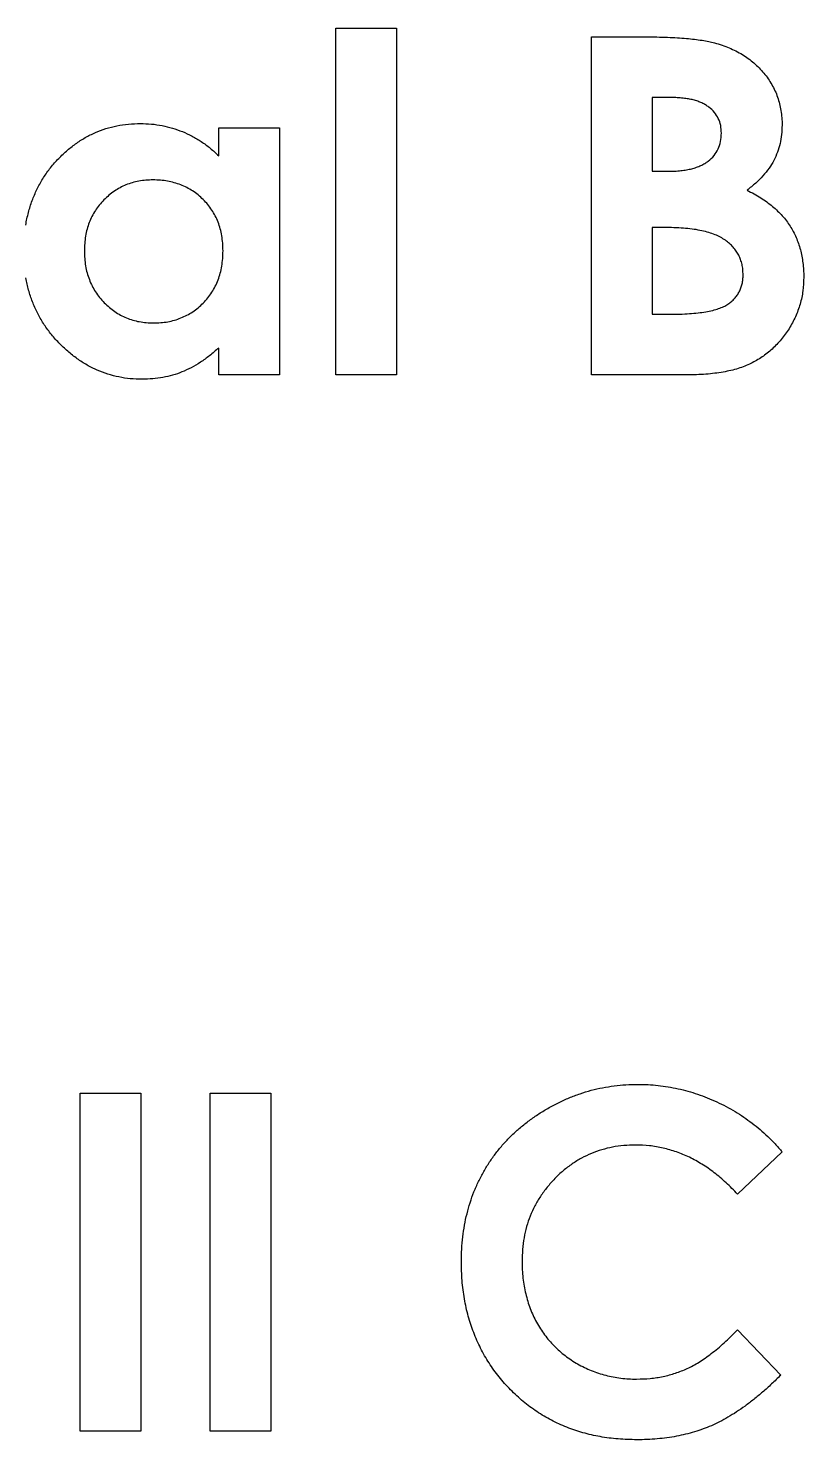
# Model space of a CAD drawing. Extents: x 27 to 155, y 115 to 287.
# Drawn here: x 83.04 to 90.33, y 232.06 to 245.31 of the extents above; entities that cross this region are included whole.
import ezdxf

# ---------------------------------------------------------------- set-up
doc = ezdxf.new("R2010")
doc.units = 0
doc.layers.get('0').update_dxf_attribs({"linetype": 'CONTINUOUS'})

msp = doc.modelspace()

# ---------------------------------------------------------------- linework, layer by layer
at = {"color": 3}
for points in [[(85.928781, 245.313726), (86.498653, 245.313726)], [(85.928781, 242.057316), (85.928781, 245.313726)], [(86.498653, 245.313726), (86.498653, 242.057316)], [(88.330382, 245.232316), (88.839198, 245.232316)], [(88.330382, 242.057316), (88.330382, 245.232316)], [(88.900254, 244.662445), (88.900254, 243.970459)], [(89.078977, 244.662445), (88.900254, 244.662445)], [(84.829743, 244.37751), (85.399615, 244.37751)], [(84.829743, 244.116105), (84.829743, 244.37751)], [(85.399615, 244.37751), (85.399615, 242.057316)], [(88.900254, 243.970459), (89.051627, 243.970459)], [(88.900254, 243.441292), (88.900254, 242.627188)], [(89.036364, 243.441292), (88.900254, 243.441292)], [(88.900254, 242.627188), (89.064346, 242.627188)], [(84.829743, 242.057316), (84.829743, 242.310453)], [(85.399615, 242.057316), (84.829743, 242.057316)], [(86.498653, 242.057316), (85.928781, 242.057316)], [(89.223353, 242.057316), (88.330382, 242.057316)], [(83.527178, 235.313145), (84.097049, 235.313145)], [(83.527178, 232.138148), (83.527178, 235.313145)], [(84.097049, 235.313145), (84.097049, 232.138148)], [(84.748333, 235.313145), (85.318205, 235.313145)], [(84.748333, 232.138148), (84.748333, 235.313145)], [(85.318205, 235.313145), (85.318205, 232.138148)], [(90.12141, 234.762355), (89.703546, 234.362937)], [(89.703546, 233.088356), (90.10869, 232.662858)], [(84.097049, 232.138148), (83.527178, 232.138148)], [(85.318205, 232.138148), (84.748333, 232.138148)]]:
    msp.add_lwpolyline(points, dxfattribs=at)
for points in [[(88.839198, 245.232316), (88.874817, 245.232322), (88.910437, 245.232325), (88.946047, 245.231752)], [(88.946047, 245.231752), (88.979344, 245.231188), (89.012629, 245.230059), (89.045903, 245.228563)], [(89.045903, 245.228563), (89.076443, 245.227152), (89.106968, 245.225741), (89.13749, 245.224104)], [(89.13749, 245.224104), (89.165924, 245.222693), (89.194352, 245.220858), (89.222715, 245.218375)], [(89.222715, 245.218375), (89.248426, 245.216117), (89.274063, 245.213238), (89.299675, 245.210106)], [(89.299675, 245.210106), (89.323043, 245.207255), (89.346374, 245.204179), (89.369638, 245.200566)], [(89.369638, 245.200566), (89.390522, 245.197321), (89.411333, 245.193624), (89.431966, 245.189108)], [(89.431966, 245.189108), (89.450283, 245.185101), (89.46848, 245.180416), (89.486664, 245.175759)], [(89.486664, 245.175711), (89.51054, 245.169135), (89.534416, 245.162531), (89.557897, 245.154714)], [(89.557897, 245.154714), (89.580503, 245.147207), (89.602725, 245.138542), (89.624679, 245.129286)], [(89.624679, 245.129286), (89.646184, 245.120198), (89.66743, 245.110518), (89.688281, 245.100028)], [(89.688281, 245.100028), (89.708629, 245.089783), (89.728602, 245.078804), (89.748066, 245.066954)], [(89.748066, 245.066954), (89.767258, 245.05527), (89.785966, 245.042768), (89.804037, 245.02943)], [(89.804037, 245.02943), (89.821986, 245.016165), (89.839323, 245.002082), (89.856189, 244.987452)], [(89.856189, 244.987452), (89.873094, 244.972805), (89.889505, 244.95761), (89.905163, 244.941659)], [(89.905163, 244.941659), (89.920741, 244.925798), (89.935538, 244.909197), (89.949683, 244.89205)], [(89.949683, 244.89205), (89.963738, 244.875003), (89.977172, 244.857415), (89.989753, 244.83926)], [(89.989753, 244.83926), (90.002199, 244.821339), (90.013827, 244.802836), (90.024735, 244.783927)], [(90.024735, 244.783927), (90.035487, 244.765273), (90.045563, 244.746214), (90.054628, 244.726687)], [(90.054628, 244.726687), (90.063687, 244.707186), (90.07173, 244.687213), (90.078786, 244.666901)], [(89.136847, 244.661172), (89.117571, 244.662019), (89.09827, 244.662301), (89.078968, 244.662583)], [(89.190906, 244.656713), (89.172929, 244.658688), (89.154903, 244.660297), (89.136847, 244.661172)], [(89.241153, 244.649714), (89.224474, 244.652536), (89.207715, 244.654822), (89.190906, 244.656713)], [(89.287581, 244.640175), (89.272229, 244.643956), (89.256732, 244.647089), (89.241153, 244.649714)], [(89.330194, 244.627446), (89.316252, 244.632442), (89.301972, 244.636619), (89.287581, 244.640175)], [(89.368356, 244.611557), (89.355882, 244.617428), (89.343182, 244.622818), (89.330194, 244.627446)], [(89.403338, 244.593128), (89.392021, 244.599873), (89.38028, 244.605941), (89.368356, 244.611557)], [(89.434501, 244.572131), (89.424482, 244.579694), (89.414096, 244.586722), (89.403338, 244.593128)], [(90.078786, 244.666901), (90.085898, 244.646412), (90.091994, 244.625598), (90.097215, 244.60457)], [(90.097215, 244.60457), (90.102521, 244.583346), (90.106952, 244.561912), (90.110564, 244.540333)], [(89.48602, 244.523157), (89.470978, 244.541501), (89.453438, 244.557811), (89.434501, 244.572131)], [(89.522272, 244.465917), (89.512394, 244.486349), (89.500343, 244.505673), (89.48602, 244.523157)], [(89.544539, 244.401042), (89.540024, 244.423422), (89.532262, 244.445233), (89.522272, 244.465917)], [(90.110564, 244.540333), (90.114289, 244.518207), (90.117168, 244.495914), (90.118833, 244.473551)], [(90.118833, 244.473551), (90.120526, 244.450493), (90.121091, 244.427359), (90.121373, 244.404226)], [(83.57612, 244.285924), (83.607029, 244.303534), (83.638887, 244.319477), (83.671523, 244.333625)], [(83.671523, 244.333625), (83.703911, 244.347651), (83.737066, 244.359928), (83.770741, 244.370514)], [(83.770741, 244.370514), (83.804605, 244.381154), (83.838994, 244.3901), (83.873777, 244.397241)], [(83.873777, 244.397241), (83.90949, 244.40455), (83.945617, 244.409969), (83.9819, 244.41313)], [(83.9819, 244.41313), (84.019102, 244.416375), (84.056471, 244.417307), (84.09384, 244.41821)], [(84.093871, 244.418215), (84.128486, 244.417369), (84.1631, 244.416804), (84.19754, 244.413756)], [(84.19754, 244.413756), (84.231246, 244.410821), (84.264785, 244.405657), (84.298031, 244.399137)], [(84.298031, 244.399137), (84.330605, 244.392731), (84.3629, 244.384998), (84.394706, 244.3756)], [(84.394706, 244.3756), (84.4266, 244.366174), (84.458003, 244.355054), (84.488836, 244.342529)], [(84.488836, 244.342529), (84.519615, 244.330027), (84.549824, 244.316113), (84.579152, 244.300551)], [(89.543896, 244.249531), (89.548806, 244.275242), (89.550161, 244.301508), (89.551544, 244.32776)], [(89.551538, 244.327899), (89.550409, 244.35248), (89.54928, 244.377079), (89.544539, 244.401042)], [(90.12141, 244.404223), (90.120281, 244.374499), (90.119152, 244.344776), (90.11633, 244.315179)], [(83.399308, 244.159356), (83.426966, 244.183683), (83.45584, 244.206622), (83.485807, 244.228046)], [(83.485807, 244.228046), (83.514909, 244.248845), (83.545037, 244.26822), (83.57612, 244.285924)], [(84.579152, 244.300551), (84.609057, 244.28469), (84.638047, 244.267116), (84.666286, 244.248397)], [(84.666286, 244.248397), (84.695013, 244.229347), (84.722962, 244.209131), (84.749603, 244.187341)], [(89.521007, 244.179568), (89.531563, 244.201807), (89.539295, 244.225438), (89.543896, 244.249531)], [(90.102332, 244.229953), (90.09584, 244.20255), (90.087346, 244.175609), (90.077524, 244.149179)], [(90.11633, 244.315179), (90.113508, 244.286519), (90.108964, 244.257978), (90.102332, 244.229953)], [(83.242212, 243.992717), (83.265749, 244.022994), (83.290929, 244.051964), (83.317261, 244.079854)], [(83.317261, 244.079854), (83.343423, 244.107568), (83.370708, 244.134195), (83.399308, 244.159356)], [(84.749603, 244.187341), (84.777261, 244.164706), (84.803499, 244.140413), (84.829743, 244.116105)], [(89.395712, 244.04409), (89.406916, 244.05092), (89.417754, 244.058343), (89.428151, 244.066358)], [(89.428151, 244.066358), (89.448019, 244.081654), (89.466304, 244.099104), (89.48221, 244.118512)], [(89.48221, 244.118512), (89.497535, 244.137195), (89.510633, 244.157716), (89.521007, 244.179568)], [(90.043816, 244.072219), (90.030721, 244.046848), (90.015763, 244.022416), (89.999292, 243.999079)], [(90.077524, 244.149179), (90.067759, 244.122904), (90.056668, 244.097111), (90.043816, 244.072219)], [(83.177338, 243.899223), (83.197263, 243.931518), (83.218929, 243.96276), (83.242212, 243.992717)], [(89.051627, 243.970459), (89.072201, 243.970636), (89.092772, 243.970741), (89.11332, 243.971587)], [(89.11332, 243.971587), (89.132427, 243.972434), (89.151536, 243.973845), (89.170564, 243.976047)], [(89.170564, 243.976047), (89.188231, 243.978022), (89.20585, 243.980534), (89.223353, 243.983667)], [(89.223353, 243.983667), (89.240004, 243.986658), (89.256571, 243.990242), (89.272962, 243.994476)], [(89.272962, 243.994476), (89.287977, 243.998342), (89.302833, 244.002773), (89.317483, 244.007825)], [(89.317483, 244.007825), (89.331509, 244.012679), (89.345366, 244.018126), (89.358823, 244.024363)], [(89.358823, 244.024363), (89.371466, 244.030233), (89.383799, 244.036837), (89.395712, 244.04409)], [(89.999292, 243.999079), (89.98171, 243.974187), (89.962431, 243.950522), (89.942052, 243.927846)], [(83.07812, 243.694425), (83.091243, 243.730104), (83.106088, 243.765145), (83.12264, 243.79937)], [(83.12264, 243.79937), (83.139178, 243.83355), (83.157393, 243.866914), (83.177338, 243.899223)], [(83.903064, 243.815897), (83.884663, 243.806104), (83.866846, 243.795238), (83.849639, 243.783461)], [(83.959034, 243.841974), (83.939984, 243.834157), (83.921239, 243.825577), (83.903064, 243.815897)], [(84.018185, 243.862971), (83.998119, 243.857045), (83.978409, 243.849933), (83.959034, 243.841974)], [(84.080514, 243.877591), (84.059488, 243.873837), (84.038652, 243.869011), (84.018185, 243.862971)], [(84.145388, 243.88586), (84.123657, 243.884166), (84.101988, 243.881429), (84.080514, 243.877591)], [(84.21344, 243.889049), (84.190721, 243.888484), (84.168025, 243.887638), (84.145388, 243.88586)], [(84.283406, 243.885871), (84.260123, 243.887564), (84.236783, 243.888411), (84.213443, 243.88906)], [(84.34955, 243.877602), (84.327678, 243.881496), (84.305566, 243.884178), (84.283406, 243.885871)], [(84.413155, 243.862983), (84.392186, 243.868796), (84.370971, 243.873792), (84.34955, 243.877602)], [(84.473576, 243.843255), (84.45382, 243.850904), (84.433588, 243.85731), (84.413155, 243.862983)], [(84.530816, 243.817178), (84.512246, 243.826915), (84.493131, 243.835692), (84.473576, 243.843255)], [(84.584879, 243.785377), (84.567381, 243.796835), (84.54935, 243.807475), (84.530816, 243.817178)], [(89.873362, 243.859156), (89.8472, 243.83576), (89.819576, 243.814071), (89.791952, 243.792374)], [(89.942052, 243.927846), (89.920377, 243.903744), (89.897498, 243.880729), (89.873362, 243.859156)], [(83.043138, 243.583123), (83.053101, 243.620734), (83.0647, 243.657912), (83.07812, 243.694425)], [(83.751694, 243.701413), (83.736482, 243.686032), (83.72197, 243.669954), (83.708443, 243.653077)], [(83.799395, 243.745299), (83.782829, 243.731414), (83.7669, 243.716775), (83.751694, 243.701413)], [(83.849639, 243.783461), (83.832254, 243.771579), (83.815524, 243.758795), (83.799395, 243.745299)], [(84.636396, 243.747853), (84.619942, 243.761287), (84.60267, 243.773733), (84.584879, 243.785377)], [(84.684097, 243.704602), (84.668828, 243.71973), (84.653024, 243.734281), (84.636396, 243.747853)], [(84.727982, 243.656901), (84.714294, 243.673609), (84.699467, 243.689385), (84.684097, 243.704602)], [(89.791952, 243.792374), (89.814332, 243.780944), (89.836724, 243.769514), (89.858734, 243.757392)], [(89.858734, 243.757392), (89.879873, 243.745736), (89.900681, 243.73346), (89.921063, 243.720503)], [(89.921063, 243.720503), (89.940536, 243.708141), (89.959601, 243.695187), (89.978306, 243.681706)], [(89.978306, 243.681706), (89.996566, 243.668526), (90.014496, 243.654838), (90.031731, 243.640366)], [(83.01771, 243.465459), (83.024342, 243.505052), (83.032865, 243.544317), (83.043138, 243.583123)], [(83.639753, 243.546225), (83.630073, 243.527401), (83.621239, 243.508114), (83.613676, 243.488347)], [(83.671554, 243.60156), (83.660067, 243.583639), (83.649484, 243.565159), (83.639753, 243.546225)], [(83.708443, 243.653077), (83.695235, 243.636595), (83.682959, 243.619352), (83.671554, 243.60156)], [(84.765507, 243.605384), (84.753823, 243.623164), (84.741461, 243.640476), (84.727982, 243.656901)], [(84.797945, 243.550687), (84.788124, 243.569483), (84.777174, 243.587652), (84.765507, 243.605384)], [(84.824022, 243.492809), (84.816431, 243.512564), (84.807738, 243.53193), (84.797945, 243.550687)], [(90.031731, 243.640366), (90.048156, 243.626565), (90.063969, 243.612019), (90.079432, 243.597115)], [(90.079432, 243.597115), (90.094559, 243.582553), (90.109345, 243.567617), (90.123318, 243.55196)], [(90.123318, 243.55196), (90.136949, 243.536663), (90.149818, 243.520675), (90.162115, 243.504256)], [(83.593948, 243.426653), (83.588163, 243.405232), (83.583139, 243.38362), (83.579329, 243.361781)], [(83.613676, 243.488347), (83.605971, 243.468196), (83.599593, 243.447512), (83.593948, 243.426653)], [(84.844371, 243.43048), (84.838585, 243.451562), (84.831868, 243.472398), (84.824022, 243.492809)], [(84.85899, 243.364971), (84.855208, 243.38704), (84.850269, 243.40889), (84.844371, 243.43048)], [(89.129241, 243.439393), (89.098315, 243.440804), (89.067349, 243.441086), (89.036384, 243.441368)], [(89.215739, 243.433663), (89.186941, 243.436203), (89.158106, 243.438207), (89.129241, 243.439393)], [(89.295241, 243.424745), (89.268853, 243.428612), (89.242316, 243.431349), (89.215739, 243.433663)], [(89.367747, 243.411396), (89.34373, 243.416617), (89.319554, 243.421189), (89.295241, 243.424745)], [(89.433259, 243.394858), (89.411669, 243.401236), (89.389763, 243.406598), (89.367747, 243.411396)], [(90.162115, 243.504256), (90.174166, 243.488141), (90.18568, 243.471625), (90.196458, 243.454647)], [(90.196458, 243.454647), (90.207098, 243.437883), (90.217061, 243.420681), (90.226351, 243.40313)], [(90.226351, 243.40313), (90.235721, 243.385434), (90.244414, 243.367409), (90.252429, 243.349067)], [(83.57106, 243.293091), (83.569367, 243.269385), (83.56852, 243.245619), (83.567871, 243.221856)], [(83.579329, 243.361781), (83.575378, 243.339063), (83.572754, 243.316098), (83.57106, 243.293091)], [(84.867259, 243.29628), (84.865566, 243.319282), (84.862884, 243.342232), (84.85899, 243.364971)], [(84.870448, 243.223772), (84.869884, 243.247958), (84.869037, 243.27215), (84.867259, 243.29628)], [(89.491772, 243.37451), (89.472637, 243.382271), (89.453065, 243.389016), (89.433259, 243.394858)], [(89.543289, 243.350351), (89.526581, 243.359354), (89.509354, 243.367369), (89.491772, 243.37451)], [(89.588447, 243.322355), (89.574026, 243.332628), (89.558884, 243.341913), (89.543289, 243.350351)], [(89.627244, 243.291192), (89.614827, 243.302227), (89.601957, 243.312726), (89.588447, 243.322355)], [(89.661588, 243.257483), (89.650864, 243.269393), (89.639264, 243.280541), (89.627244, 243.291192)], [(90.252429, 243.349067), (90.260528, 243.330497), (90.267923, 243.31158), (90.274696, 243.292462)], [(90.274696, 243.292462), (90.281526, 243.273186), (90.287735, 243.253679), (90.293153, 243.233949)], [(83.567882, 243.221864), (83.568729, 243.197875), (83.569294, 243.173912), (83.571072, 243.149996)], [(83.571072, 243.149996), (83.572765, 243.126769), (83.575446, 243.103627), (83.579341, 243.080668)], [(84.858987, 243.079407), (84.862882, 243.102775), (84.865563, 243.126369), (84.867256, 243.150005)], [(84.867256, 243.150005), (84.868949, 243.174558), (84.869796, 243.199171), (84.870445, 243.22378)], [(89.690208, 243.221229), (89.681403, 243.233873), (89.671892, 243.246036), (89.661588, 243.257483)], [(89.713745, 243.182432), (89.706887, 243.195894), (89.698872, 243.208792), (89.690208, 243.221229)], [(89.731554, 243.140454), (89.726417, 243.154791), (89.72066, 243.168897), (89.713745, 243.182432)], [(89.744903, 243.095934), (89.741375, 243.111033), (89.736775, 243.125849), (89.731554, 243.140454)], [(90.293153, 243.233949), (90.298657, 243.213798), (90.303313, 243.193422), (90.307152, 243.172893)], [(90.307152, 243.172893), (90.311046, 243.152008), (90.314066, 243.131), (90.316691, 243.109926)], [(83.579341, 243.080668), (83.583066, 243.058599), (83.58792, 243.036704), (83.59396, 243.015159)], [(83.59396, 243.015159), (83.599886, 242.994049), (83.606998, 242.973269), (83.614957, 242.95283)], [(84.82402, 242.949658), (84.831781, 242.970317), (84.838582, 242.991331), (84.844368, 243.012625)], [(84.844368, 243.012625), (84.850351, 243.03461), (84.855233, 243.056919), (84.858987, 243.079407)], [(89.752523, 243.048868), (89.751112, 243.0647), (89.748515, 243.080454), (89.744903, 243.095934)], [(89.755063, 242.998624), (89.754498, 243.015388), (89.754216, 243.032168), (89.752523, 243.048868)], [(90.316691, 243.109926), (90.319513, 243.088139), (90.321742, 243.066309), (90.323041, 243.044417)], [(90.323041, 243.044417), (90.324452, 243.021783), (90.324734, 242.999067), (90.325016, 242.976362)], [(83.044442, 242.853621), (83.033887, 242.89132), (83.025223, 242.929544), (83.018365, 242.968104)], [(83.614957, 242.95283), (83.622775, 242.932736), (83.631411, 242.912978), (83.641034, 242.893679)], [(83.641034, 242.893679), (83.650602, 242.87446), (83.661157, 242.855709), (83.672835, 242.837712)], [(84.765504, 242.833902), (84.777244, 242.85202), (84.788194, 242.870633), (84.797942, 242.889872)], [(84.797942, 242.889872), (84.807764, 242.909261), (84.816371, 242.929293), (84.82402, 242.949658)], [(89.719446, 242.839112), (89.725429, 242.850683), (89.730933, 242.862508), (89.735335, 242.874731)], [(89.735335, 242.874731), (89.739879, 242.887346), (89.743238, 242.900385), (89.746145, 242.913525)], [(89.746145, 242.913525), (89.749193, 242.927213), (89.751733, 242.940985), (89.753144, 242.954868)], [(89.753144, 242.954868), (89.754555, 242.96943), (89.754837, 242.984083), (89.755119, 242.998753)], [(90.324934, 242.976362), (90.323241, 242.932998), (90.32135, 242.889635), (90.316044, 242.846616)], [(83.080693, 242.744861), (83.066865, 242.780502), (83.054757, 242.81681), (83.044442, 242.853621)], [(83.127122, 242.640554), (83.109935, 242.674531), (83.094469, 242.709365), (83.080693, 242.744861)], [(83.672835, 242.837712), (83.684576, 242.819649), (83.697445, 242.802335), (83.710994, 242.785557)], [(83.710994, 242.785557), (83.72488, 242.76837), (83.739431, 242.751719), (83.75488, 242.735948)], [(84.684094, 242.732776), (84.699531, 242.748354), (84.714255, 242.764653), (84.727979, 242.78175)], [(84.727979, 242.78175), (84.741385, 242.798457), (84.753831, 242.815921), (84.765504, 242.833902)], [(89.613232, 242.722099), (89.624775, 242.72986), (89.635669, 242.738525), (89.646303, 242.747528)], [(89.646303, 242.747528), (89.656519, 242.756164), (89.666453, 242.76511), (89.675561, 242.774875)], [(89.675561, 242.774875), (89.684423, 242.784358), (89.692466, 242.79463), (89.699719, 242.805403)], [(89.699719, 242.805403), (89.707, 242.816212), (89.713435, 242.827529), (89.719446, 242.839112)], [(90.316044, 242.846616), (90.310851, 242.804734), (90.302328, 242.763182), (90.290616, 242.72259)], [(83.18373, 242.541336), (83.163212, 242.573422), (83.144309, 242.606558), (83.127122, 242.640554)], [(83.75488, 242.735948), (83.770205, 242.720313), (83.786418, 242.705508), (83.803219, 242.691427)], [(83.803219, 242.691427), (83.819588, 242.677711), (83.836493, 242.664673), (83.854101, 242.65263)], [(83.854101, 242.65263), (83.871288, 242.640862), (83.88915, 242.630024), (83.907526, 242.620192)], [(83.907526, 242.620192), (83.925926, 242.610342), (83.944849, 242.60148), (83.964131, 242.593465)], [(84.474208, 242.592853), (84.493653, 242.600699), (84.512813, 242.609306), (84.531451, 242.61893)], [(84.531451, 242.61893), (84.550021, 242.628526), (84.568109, 242.639137), (84.585511, 242.650731)], [(84.585511, 242.650731), (84.60315, 242.6625), (84.620111, 242.675313), (84.636393, 242.68889)], [(84.636393, 242.68889), (84.652987, 242.702747), (84.668882, 242.717414), (84.684094, 242.732776)], [(89.064346, 242.627188), (89.096788, 242.627374), (89.129229, 242.62747), (89.16166, 242.628599)], [(89.16166, 242.628599), (89.191578, 242.629446), (89.221485, 242.630857), (89.251336, 242.633058)], [(89.251336, 242.633058), (89.278316, 242.635034), (89.30524, 242.637602), (89.33211, 242.640678)], [(89.33211, 242.640678), (89.356579, 242.6435), (89.380977, 242.646746), (89.405254, 242.650866)], [(89.405254, 242.650866), (89.426816, 242.654535), (89.448282, 242.658882), (89.469491, 242.664216)], [(89.469491, 242.664216), (89.488343, 242.668957), (89.507023, 242.674517), (89.525461, 242.680754)], [(89.525461, 242.680754), (89.541886, 242.686314), (89.558114, 242.692438), (89.573797, 242.699832)], [(89.573797, 242.699832), (89.587457, 242.706267), (89.600721, 242.713661), (89.613232, 242.722099)], [(90.246731, 242.604291), (90.229148, 242.565463), (90.208966, 242.527812), (90.18631, 242.491716)], [(90.290616, 242.72259), (90.278932, 242.682137), (90.264087, 242.64264), (90.246731, 242.604291)], [(83.250509, 242.447841), (83.22669, 242.477853), (83.20438, 242.509061), (83.18373, 242.541336)], [(83.964131, 242.593465), (83.983294, 242.585507), (84.002781, 242.578395), (84.022644, 242.572468)], [(84.022644, 242.572468), (84.042908, 242.566457), (84.063541, 242.561715), (84.084338, 242.557849)], [(84.084338, 242.557849), (84.105815, 242.553841), (84.12747, 242.550793), (84.149212, 242.548959)], [(84.149212, 242.548959), (84.171423, 242.546983), (84.193702, 242.546419), (84.215994, 242.54577)], [(84.215986, 242.545778), (84.239128, 242.546343), (84.262248, 242.547189), (84.285311, 242.548967)], [(84.285311, 242.548967), (84.307466, 242.550661), (84.329561, 242.55337), (84.351458, 242.557236)], [(84.351458, 242.557236), (84.372681, 242.560962), (84.393744, 242.565788), (84.414422, 242.571856)], [(84.414422, 242.571856), (84.434686, 242.57781), (84.454608, 242.584922), (84.474208, 242.592853)], [(90.18631, 242.491716), (90.163873, 242.455955), (90.138978, 242.421719), (90.111893, 242.389317)], [(83.328104, 242.359433), (83.300841, 242.387655), (83.274893, 242.417113), (83.250509, 242.447841)], [(83.412694, 242.279296), (83.38336, 242.30478), (83.355098, 242.33149), (83.328104, 242.359433)], [(90.111893, 242.389317), (90.085703, 242.357999), (90.057478, 242.328399), (90.027303, 242.300911)], [(83.5011, 242.209333), (83.470465, 242.23112), (83.441077, 242.254635), (83.412694, 242.279296)], [(83.593325, 242.150819), (83.561631, 242.168769), (83.530781, 242.188237), (83.5011, 242.209333)], [(84.74388, 242.237947), (84.716222, 242.216103), (84.687562, 242.195495), (84.658017, 242.176253)], [(84.829743, 242.310453), (84.801507, 242.285815), (84.773268, 242.261171), (84.74388, 242.237947)], [(89.933173, 242.226497), (89.899702, 242.203694), (89.864565, 242.183331), (89.828229, 242.165439)], [(90.027303, 242.300911), (89.997712, 242.273959), (89.966255, 242.249036), (89.933173, 242.226497)], [(83.689362, 242.102483), (83.65654, 242.116905), (83.624524, 242.133138), (83.593325, 242.150819)], [(83.789218, 242.064956), (83.755292, 242.075624), (83.721928, 242.088155), (83.689362, 242.102483)], [(84.48502, 242.085302), (84.456312, 242.073815), (84.426973, 242.063937), (84.397252, 242.055409)], [(84.571518, 242.125372), (84.543381, 242.110583), (84.514535, 242.097101), (84.48502, 242.085302)], [(84.658017, 242.176253), (84.629964, 242.157994), (84.60114, 242.140947), (84.571518, 242.125372)], [(89.567464, 242.084695), (89.541443, 242.080151), (89.515402, 242.075946), (89.489232, 242.072616)], [(89.640605, 242.099314), (89.616418, 242.093528), (89.591969, 242.088956), (89.567464, 242.084695)], [(89.70866, 242.118392), (89.686167, 242.111337), (89.663513, 242.104789), (89.640605, 242.099314)], [(89.770989, 242.14001), (89.750527, 242.131967), (89.72966, 242.124968), (89.70866, 242.118392)], [(89.828229, 242.165439), (89.809489, 242.15621), (89.790417, 242.14763), (89.770989, 242.14001)], [(83.892252, 242.03823), (83.857488, 242.045483), (83.823071, 242.054288), (83.789218, 242.064956)], [(83.999739, 242.021692), (83.96366, 242.025022), (83.927772, 242.030807), (83.892252, 242.03823)], [(84.111042, 242.016612), (84.073873, 242.017458), (84.036704, 242.018305), (83.999739, 242.021692)], [(84.210263, 242.021062), (84.177265, 242.018522), (84.144155, 242.017506), (84.111042, 242.016603)], [(84.305665, 242.03379), (84.274104, 242.02792), (84.242235, 242.023659), (84.210263, 242.021062)], [(84.397252, 242.055409), (84.367082, 242.046744), (84.33652, 242.03952), (84.305665, 242.03379)], [(89.317508, 242.059267), (89.286148, 242.058138), (89.254762, 242.057855), (89.223379, 242.057291)], [(89.405914, 242.064347), (89.376476, 242.062089), (89.347003, 242.060339), (89.317508, 242.059267)], [(89.489232, 242.072616), (89.461546, 242.06906), (89.43375, 242.066491), (89.405914, 242.064347)], [(88.224182, 235.306787), (88.2588, 235.318555), (88.293784, 235.329252), (88.329127, 235.338587)], [(88.329127, 235.338587), (88.364232, 235.347873), (88.399693, 235.355803), (88.435341, 235.362746)], [(88.435341, 235.362746), (88.471406, 235.369801), (88.50766, 235.375841), (88.544098, 235.380554)], [(88.544098, 235.380554), (88.580635, 235.385267), (88.617354, 235.388625), (88.654131, 235.390742)], [(88.654131, 235.390742), (88.691618, 235.393), (88.729162, 235.393734), (88.766706, 235.394552)], [(88.766692, 235.394555), (88.798722, 235.393991), (88.830748, 235.393708), (88.86273, 235.392015)], [(88.86273, 235.392015), (88.894378, 235.390322), (88.925979, 235.38781), (88.957497, 235.384395)], [(88.957497, 235.384395), (88.988776, 235.381008), (89.019973, 235.37686), (89.050992, 235.371667)], [(89.050992, 235.371667), (89.082318, 235.366417), (89.113464, 235.360124), (89.144486, 235.353238)], [(89.144486, 235.353238), (89.175418, 235.34638), (89.206222, 235.338929), (89.236708, 235.330349)], [(89.236708, 235.330349), (89.267298, 235.321742), (89.297566, 235.311977), (89.32766, 235.301729)], [(87.921437, 235.169407), (87.953977, 235.187977), (87.987065, 235.205593), (88.020658, 235.222196)], [(88.020658, 235.222196), (88.053664, 235.238509), (88.087155, 235.253853), (88.121149, 235.26799)], [(88.121149, 235.26799), (88.155038, 235.282072), (88.189427, 235.29497), (88.224182, 235.306787)], [(89.32766, 235.301729), (89.358016, 235.291372), (89.388191, 235.280506), (89.417974, 235.268656)], [(89.417974, 235.268656), (89.448228, 235.256605), (89.478076, 235.243538), (89.507653, 235.229859)], [(89.507653, 235.229859), (89.537269, 235.216171), (89.566612, 235.20189), (89.595424, 235.186608)], [(89.595424, 235.186608), (89.623852, 235.171537), (89.651764, 235.155465), (89.679376, 235.138907)], [(87.653038, 234.98051), (87.680272, 235.003878), (87.708328, 235.026314), (87.736993, 235.047927)], [(87.736993, 235.047927), (87.766025, 235.069827), (87.79569, 235.09087), (87.826034, 235.110893)], [(87.826034, 235.110893), (87.857178, 235.131439), (87.889035, 235.150904), (87.921437, 235.169407)], [(89.679376, 235.138907), (89.706921, 235.122397), (89.734181, 235.105373), (89.760786, 235.08739)], [(89.760786, 235.08739), (89.787456, 235.069356), (89.813466, 235.050371), (89.839018, 235.030785)], [(87.574809, 234.908639), (87.600068, 234.933446), (87.626165, 234.957444), (87.653038, 234.98051)], [(89.839018, 235.030785), (89.864503, 235.011255), (89.88955, 234.991115), (89.914067, 234.970364)], [(89.914067, 234.970364), (89.938818, 234.949395), (89.963046, 234.927819), (89.986572, 234.905489)], [(87.435521, 234.750905), (87.456885, 234.77876), (87.479079, 234.805995), (87.502303, 234.832317)], [(87.502303, 234.832317), (87.52553, 234.858621), (87.549764, 234.884043), (87.574809, 234.908639)], [(88.528184, 234.804984), (88.49408, 234.798437), (88.460323, 234.790139), (88.427058, 234.780177)], [(88.634401, 234.819603), (88.598787, 234.81664), (88.563303, 234.811729), (88.528184, 234.804984)], [(88.744431, 234.824683), (88.707708, 234.823554), (88.670985, 234.822708), (88.634401, 234.819603)], [(88.876087, 234.817681), (88.832377, 234.822112), (88.788404, 234.823382), (88.744431, 234.824681)], [(89.004563, 234.796063), (88.962222, 234.805885), (88.919281, 234.813307), (88.876087, 234.817681)], [(89.129221, 234.759812), (89.088355, 234.77412), (89.046756, 234.786284), (89.004563, 234.796063)], [(89.986572, 234.905489), (90.010166, 234.883081), (90.033071, 234.85995), (90.055263, 234.836164)], [(90.055263, 234.836164), (90.077784, 234.812006), (90.099602, 234.787199), (90.12141, 234.762386)], [(87.319129, 234.575365), (87.336486, 234.606125), (87.354915, 234.636275), (87.374462, 234.665679)], [(87.374462, 234.665679), (87.393822, 234.694788), (87.414252, 234.723162), (87.435521, 234.750905)], [(88.237526, 234.70131), (88.207362, 234.684828), (88.178076, 234.666735), (88.149755, 234.64725)], [(88.330382, 234.745833), (88.298666, 234.732654), (88.267659, 234.71778), (88.237526, 234.70131)], [(88.427058, 234.780177), (88.39428, 234.770356), (88.36198, 234.758954), (88.330382, 234.745833)], [(89.250701, 234.709565), (89.211237, 234.728643), (89.170603, 234.745325), (89.129221, 234.759812)], [(89.369, 234.644056), (89.330651, 234.66779), (89.291295, 234.689945), (89.250701, 234.709565)], [(87.270155, 234.481236), (87.285452, 234.513127), (87.30175, 234.544552), (87.319129, 234.575365)], [(88.065799, 234.583011), (88.038339, 234.559728), (88.012061, 234.535033), (87.986935, 234.509232)], [(88.149755, 234.64725), (88.120711, 234.627269), (88.092684, 234.605809), (88.065799, 234.583011)], [(89.484118, 234.565189), (89.447074, 234.593354), (89.408573, 234.61955), (89.369, 234.644056)], [(89.595424, 234.471059), (89.559932, 234.504251), (89.522819, 234.535781), (89.484118, 234.565189)], [(87.191291, 234.283432), (87.202129, 234.317564), (87.214236, 234.351309), (87.227543, 234.384561)], [(87.227543, 234.384561), (87.240638, 234.417259), (87.254918, 234.44948), (87.270155, 234.481236)], [(87.915064, 234.42846), (87.892684, 234.400887), (87.871591, 234.372273), (87.852098, 234.342597)], [(87.986935, 234.509232), (87.961789, 234.483409), (87.937775, 234.456462), (87.915064, 234.42846)], [(89.703546, 234.362937), (89.668099, 234.399586), (89.632652, 234.436238), (89.595424, 234.471059)], [(87.162033, 234.179763), (87.17081, 234.214598), (87.180406, 234.24921), (87.191291, 234.283432)], [(87.799308, 234.252283), (87.783334, 234.221436), (87.768876, 234.189802), (87.75606, 234.157516)], [(87.852098, 234.342597), (87.832935, 234.313443), (87.815358, 234.28326), (87.799308, 234.252283)], [(87.138496, 234.072276), (87.145015, 234.108364), (87.153087, 234.144181), (87.162033, 234.179763)], [(87.75606, 234.157516), (87.743163, 234.125038), (87.73193, 234.091902), (87.722352, 234.058298)], [(87.122607, 233.962243), (87.126897, 233.99907), (87.13192, 234.035813), (87.138496, 234.072276)], [(87.722352, 234.058298), (87.712558, 234.02396), (87.704515, 233.989133), (87.698193, 233.953991)], [(87.112419, 233.84776), (87.114394, 233.886007), (87.118176, 233.924172), (87.122607, 233.962243)], [(87.698193, 233.953991), (87.69173, 233.917997), (87.687074, 233.881669), (87.684195, 233.845231)], [(87.109229, 233.730734), (87.109794, 233.769771), (87.110358, 233.808808), (87.112419, 233.84776)], [(87.116231, 233.551356), (87.111716, 233.611006), (87.110474, 233.67086), (87.109232, 233.730714)], [(87.679101, 233.732006), (87.679383, 233.705478), (87.679665, 233.678977), (87.681077, 233.652504)], [(87.684195, 233.845231), (87.681232, 233.807574), (87.680159, 233.769796), (87.679115, 233.732021)], [(87.681077, 233.652504), (87.682205, 233.626794), (87.68452, 233.601129), (87.687427, 233.575545)], [(87.13785, 233.380267), (87.127944, 233.436929), (87.120578, 233.494048), (87.116231, 233.551356)], [(87.687427, 233.575545), (87.690277, 233.550427), (87.693833, 233.525386), (87.698236, 233.500497)], [(87.698236, 233.500497), (87.702554, 233.476169), (87.707662, 233.451991), (87.713504, 233.427988)], [(87.174104, 233.217448), (87.1594, 233.271084), (87.147434, 233.325462), (87.13785, 233.380267)], [(87.713504, 233.427988), (87.719205, 233.404507), (87.725611, 233.381176), (87.732582, 233.358028)], [(87.732582, 233.358028), (87.739497, 233.335112), (87.747004, 233.312353), (87.75547, 233.289973)], [(87.224986, 233.062897), (87.205456, 233.113514), (87.188461, 233.165129), (87.174104, 233.217448)], [(87.75547, 233.289973), (87.763965, 233.267593), (87.77342, 233.245579), (87.783467, 233.223829)], [(87.783467, 233.223829), (87.793401, 233.202295), (87.803871, 233.181007), (87.815268, 233.160227)], [(87.289857, 232.916613), (87.265897, 232.964297), (87.244202, 233.013113), (87.224986, 233.062897)], [(87.815268, 233.160227), (87.826556, 233.139625), (87.838777, 233.119536), (87.851522, 233.099803)], [(87.851522, 233.099803), (87.864109, 233.08033), (87.877232, 233.061229), (87.890954, 233.042563)], [(89.639944, 233.025361), (89.66145, 233.046048), (89.682498, 233.067181), (89.703546, 233.088328)], [(87.890954, 233.042563), (87.904557, 233.024077), (87.918753, 233.006029), (87.933567, 232.9885)], [(87.933567, 232.9885), (87.948383, 232.970974), (87.963849, 232.953942), (87.979998, 232.937619)], [(87.979998, 232.937619), (87.996141, 232.921306), (88.012976, 232.905682), (88.030242, 232.890555)], [(89.516557, 232.914059), (89.5373, 232.931415), (89.557541, 232.949356), (89.577613, 232.967483)], [(89.577613, 232.967483), (89.598667, 232.986505), (89.619506, 233.005713), (89.639944, 233.025361)], [(87.368724, 232.77796), (87.339918, 232.822667), (87.313753, 232.869078), (87.289857, 232.916613)], [(88.030242, 232.890555), (88.04757, 232.875372), (88.065359, 232.860668), (88.083667, 232.84667)], [(88.083667, 232.84667), (88.102265, 232.832446), (88.121414, 232.818955), (88.14091, 232.805965)], [(88.14091, 232.805965), (88.160665, 232.792813), (88.180748, 232.780198), (88.201331, 232.76844)], [(89.341015, 232.78622), (89.360347, 232.798328), (89.379481, 232.810774), (89.398258, 232.823745)], [(89.398258, 232.823745), (89.418098, 232.837461), (89.43758, 232.851713), (89.456771, 232.866357)], [(89.456771, 232.866357), (89.477034, 232.881823), (89.497013, 232.89769), (89.516557, 232.914059)], [(87.462857, 232.648211), (87.429286, 232.689825), (87.397672, 232.733033), (87.368724, 232.77796)], [(88.201331, 232.76844), (88.221905, 232.756672), (88.242981, 232.745778), (88.264297, 232.735367)], [(88.264297, 232.735367), (88.285633, 232.724953), (88.307204, 232.715075), (88.329172, 232.706109)], [(88.329172, 232.706109), (88.3511, 232.697162), (88.373404, 232.689176), (88.395951, 232.681951)], [(88.395951, 232.681951), (88.418642, 232.674669), (88.441572, 232.668206), (88.464641, 232.662223)], [(88.464641, 232.662223), (88.487812, 232.65624), (88.511106, 232.650737), (88.534604, 232.646334)], [(89.003926, 232.651386), (89.043264, 232.659655), (89.082149, 232.669984), (89.120317, 232.682552)], [(89.120317, 232.682552), (89.157768, 232.694885), (89.194527, 232.709335), (89.23035, 232.7258)], [(89.23035, 232.7258), (89.248892, 232.734323), (89.267157, 232.743382), (89.285047, 232.753147)], [(89.285047, 232.753147), (89.304069, 232.763533), (89.322642, 232.774709), (89.341015, 232.78622)], [(90.10869, 232.662861), (90.080208, 232.635373), (90.051729, 232.607867), (90.022827, 232.580814)], [(87.570979, 232.526734), (87.532978, 232.565418), (87.496912, 232.605993), (87.462857, 232.648211)], [(88.534604, 232.646334), (88.558395, 232.641847), (88.582413, 232.638488), (88.606475, 232.635525)], [(88.606475, 232.635525), (88.631, 232.632505), (88.655598, 232.629937), (88.680253, 232.628526)], [(88.680253, 232.628526), (88.70523, 232.627115), (88.730263, 232.626833), (88.755302, 232.62655)], [(88.755243, 232.626607), (88.797711, 232.627736), (88.84018, 232.629147), (88.882446, 232.632957)], [(88.882446, 232.632957), (88.923221, 232.63671), (88.96381, 232.642976), (89.003926, 232.651386)], [(90.022827, 232.580814), (89.99531, 232.555075), (89.967421, 232.529714), (89.938871, 232.505127)], [(87.690551, 232.416701), (87.648852, 232.45131), (87.608949, 232.488078), (87.570979, 232.526734)], [(87.818389, 232.321299), (87.774148, 232.350836), (87.731484, 232.382727), (87.690551, 232.416701)], [(89.855554, 232.436437), (89.828573, 232.41496), (89.801313, 232.393853), (89.773506, 232.373473)], [(89.938871, 232.505127), (89.911609, 232.481646), (89.883725, 232.458851), (89.855554, 232.436437)], [(87.954496, 232.240524), (87.907738, 232.264993), (87.862286, 232.291993), (87.818389, 232.321299)], [(89.613232, 232.268529), (89.587324, 232.25343), (89.561075, 232.238907), (89.534365, 232.225281)], [(89.692734, 232.317503), (89.666657, 232.300485), (89.640128, 232.284204), (89.613232, 232.268529)], [(89.773506, 232.373473), (89.74709, 232.354113), (89.720169, 232.335404), (89.692734, 232.317503)], [(88.098873, 232.17438), (88.049648, 232.193909), (88.001413, 232.215959), (87.954496, 232.240524)], [(88.25088, 232.122863), (88.199386, 232.137425), (88.148623, 232.15463), (88.098873, 232.17438)], [(89.299037, 232.131135), (89.271266, 232.122725), (89.243275, 232.115076), (89.215084, 232.108247)], [(89.379177, 232.157861), (89.352732, 232.148209), (89.325989, 232.139319), (89.299037, 232.131135)], [(89.457406, 232.189027), (89.431639, 232.177851), (89.40555, 232.167493), (89.379177, 232.157861)], [(89.534365, 232.225281), (89.509106, 232.212384), (89.48343, 232.200305), (89.457406, 232.189027)], [(88.411792, 232.085974), (88.357589, 232.095654), (88.303848, 232.107874), (88.25088, 232.122863)], [(88.580338, 232.064355), (88.523874, 232.068758), (88.467588, 232.076039), (88.411792, 232.085974)], [(88.757788, 232.056735), (88.698572, 232.058146), (88.639356, 232.059755), (88.580338, 232.064355)], [(88.854461, 232.05866), (88.822262, 232.057249), (88.790024, 232.056967), (88.757788, 232.056685)], [(88.949228, 232.06501), (88.91769, 232.06216), (88.886092, 232.05993), (88.854461, 232.05866)], [(89.04018, 232.075198), (89.009957, 232.07105), (88.979618, 232.067748), (88.949228, 232.06501)], [(89.129221, 232.089817), (89.099664, 232.084201), (89.069977, 232.079291), (89.04018, 232.075198)], [(89.215084, 232.108247), (89.186633, 232.101332), (89.157988, 232.095264), (89.129221, 232.089817)]]:
    msp.add_open_spline(points, degree=3, dxfattribs=at)

doc.saveas('drawing.dxf')
